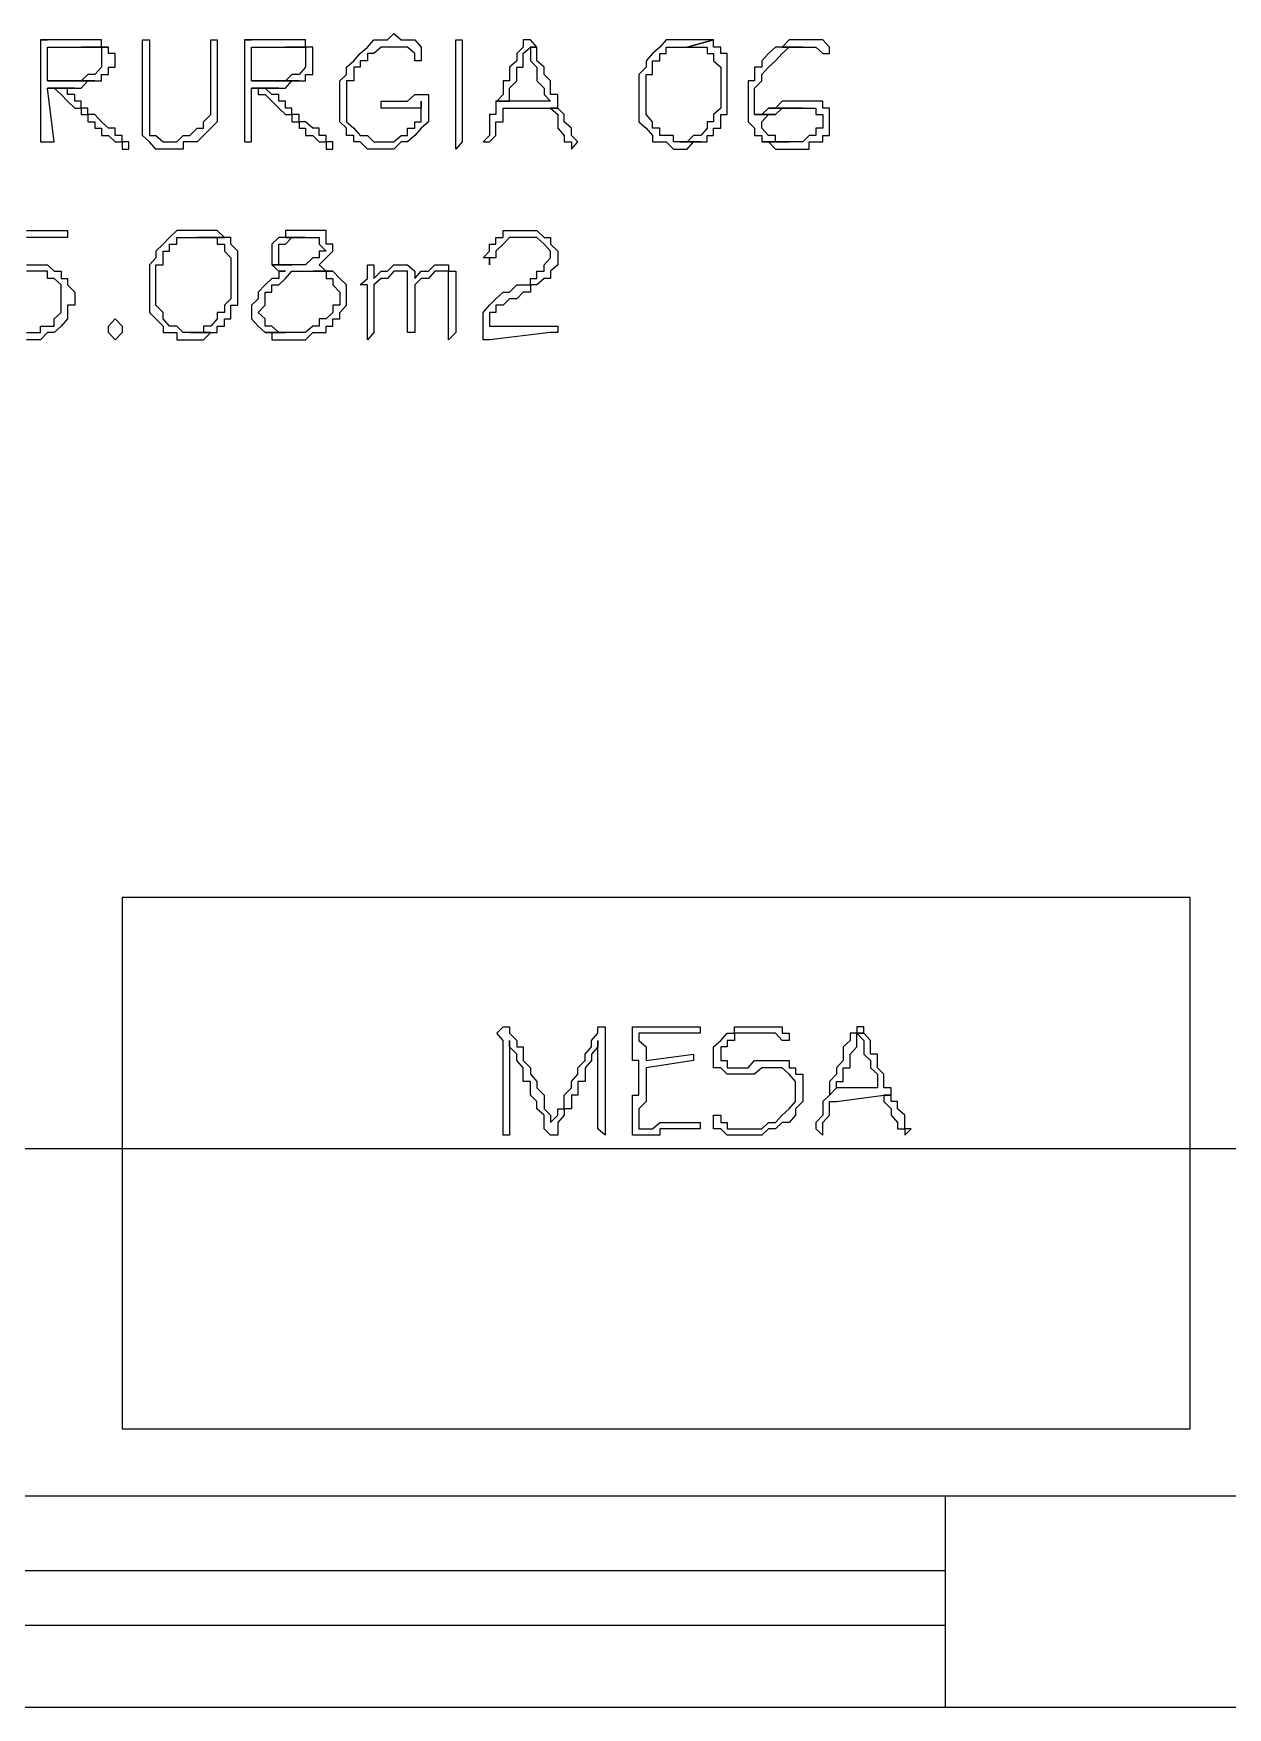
# Model space of a CAD drawing. Header units: millimetres. Extents: x -518.8 to -461.2, y 3.5 to 44.2.
# Drawn here: x -488.73 to -487.612, y 4.755 to 6.321 of the extents above; entities that cross this region are included whole.
import ezdxf

# ---------------------------------------------------------------- set-up
doc = ezdxf.new("R2010")
doc.units = ezdxf.units.MM
doc.header["$MEASUREMENT"] = 0
for name, color, linetype in [('10', 10, 'Continuous'), ('151', 151, 'Continuous'), ('16', 16, 'Continuous'), ('8', 8, 'Continuous'), ('MYSOLIDS', 7, 'Continuous')]:
    doc.layers.add(name, color=color, linetype=linetype)

msp = doc.modelspace()

# ---------------------------------------------------------------- linework, layer by layer
at = {"layer": '10'}
for points in [[(-486.3489, 4.9526), (-487.8767, 4.9526)], [(-487.8767, 4.9526), (-487.8767, 4.7548)], [(-485.9474, 4.7548), (-487.8767, 4.7548)]]:
    msp.add_lwpolyline(points, dxfattribs=at)
at = {"layer": '151'}
msp.add_lwpolyline([(-487.6474, 5.0157), (-487.6474, 5.5127), (-488.6466, 5.5127), (-488.6466, 5.0157), (-487.6474, 5.0157)], dxfattribs=at)
at = {"layer": '16'}
msp.add_lwpolyline([(-486.2978, 5.2774), (-491.4609, 5.2774)], dxfattribs=at)
at = {"layer": '8'}
for points in [[(-487.8767, 4.9526), (-489.882, 4.9526)], [(-487.8767, 4.8827), (-489.882, 4.8827)], [(-487.8767, 4.8315), (-489.882, 4.8315)], [(-487.8767, 4.7548), (-489.882, 4.7548)]]:
    msp.add_lwpolyline(points, dxfattribs=at)
at = {"layer": 'MYSOLIDS'}
for points in [[(-488.679, 6.315), (-488.679, 6.315), (-488.685, 6.315), (-488.691, 6.315), (-488.6978, 6.315), (-488.6978, 6.315), (-488.6978, 6.315), (-488.7038, 6.315), (-488.7105, 6.315), (-488.7166, 6.315), (-488.7233, 6.315), (-488.7233, 6.2195), (-488.7166, 6.2195), (-488.7166, 6.2195), (-488.7166, 6.2195), (-488.7105, 6.2195), (-488.7105, 6.2195), (-488.7166, 6.2699), (-488.691, 6.2699), (-488.685, 6.2699), (-488.685, 6.2699), (-488.679, 6.2766), (-488.6722, 6.2766), (-488.6722, 6.2766), (-488.7166, 6.2766), (-488.7166, 6.3082), (-488.7166, 6.3082), (-488.7105, 6.3082), (-488.7038, 6.3082), (-488.6978, 6.3082), (-488.6978, 6.3082), (-488.691, 6.3082), (-488.685, 6.3082), (-488.685, 6.3082), (-488.6594, 6.3082), (-488.6662, 6.3082), (-488.6662, 6.315), (-488.6722, 6.315), (-488.679, 6.315), (-488.679, 6.315), (-488.679, 6.315)], [(-488.7166, 6.315), (-488.7233, 6.315), (-488.7233, 6.315), (-488.7166, 6.315), (-488.7166, 6.315), (-488.7166, 6.315), (-488.7166, 6.315)], [(-488.6278, 6.315), (-488.6278, 6.315), (-488.6278, 6.315), (-488.6278, 6.315), (-488.6278, 6.315), (-488.6211, 6.315), (-488.6211, 6.315), (-488.6211, 6.315), (-488.6211, 6.315), (-488.6211, 6.2451), (-488.6211, 6.2383), (-488.6211, 6.2323), (-488.6211, 6.2255), (-488.6211, 6.2255), (-488.6151, 6.2255), (-488.6083, 6.2195), (-488.6083, 6.2195), (-488.6083, 6.2195), (-488.6023, 6.2195), (-488.5955, 6.2195), (-488.5895, 6.2255), (-488.5895, 6.2255), (-488.5835, 6.2255), (-488.5835, 6.2255), (-488.5767, 6.2323), (-488.5707, 6.2323), (-488.5707, 6.2383), (-488.5707, 6.2383), (-488.5707, 6.2383), (-488.5639, 6.2451), (-488.5639, 6.2451), (-488.5639, 6.2511), (-488.5639, 6.2511), (-488.5639, 6.2578), (-488.5639, 6.2639), (-488.5639, 6.2699), (-488.5639, 6.2766), (-488.5639, 6.2827), (-488.5639, 6.2827), (-488.5639, 6.2894), (-488.5639, 6.2954), (-488.5639, 6.3022), (-488.5639, 6.3022), (-488.5639, 6.3082), (-488.5639, 6.3082), (-488.5639, 6.315), (-488.5639, 6.315), (-488.5639, 6.315), (-488.5639, 6.315), (-488.5639, 6.315), (-488.5579, 6.315), (-488.5579, 6.315), (-488.5579, 6.3082), (-488.5579, 6.3082), (-488.5579, 6.3022), (-488.5579, 6.2954), (-488.5579, 6.2894), (-488.5579, 6.2827), (-488.5579, 6.2766), (-488.5579, 6.2699), (-488.5579, 6.2639), (-488.5579, 6.2578), (-488.5579, 6.2578), (-488.5579, 6.2511), (-488.5579, 6.2511), (-488.5579, 6.2451), (-488.5579, 6.2383), (-488.5579, 6.2383), (-488.5579, 6.2383), (-488.5639, 6.2323), (-488.5639, 6.2323), (-488.5707, 6.2255), (-488.5707, 6.2255), (-488.5767, 6.2195), (-488.5767, 6.2195), (-488.5835, 6.2195), (-488.5895, 6.2195), (-488.5895, 6.2127), (-488.5955, 6.2127), (-488.6023, 6.2127), (-488.6023, 6.2127), (-488.6083, 6.2127), (-488.6083, 6.2127), (-488.6151, 6.2127), (-488.6211, 6.2195), (-488.6211, 6.2195), (-488.6211, 6.2195), (-488.6278, 6.2255), (-488.6278, 6.2255), (-488.6278, 6.2323), (-488.6278, 6.2383), (-488.6278, 6.2451), (-488.6278, 6.2451), (-488.6278, 6.315), (-488.6278, 6.315), (-488.6278, 6.315)], [(-488.494, 6.315), (-488.494, 6.315), (-488.494, 6.315), (-488.5, 6.315), (-488.5068, 6.315), (-488.5068, 6.315), (-488.5128, 6.315), (-488.5128, 6.315), (-488.5196, 6.315), (-488.5256, 6.315), (-488.5324, 6.315), (-488.5324, 6.2195), (-488.5324, 6.2195), (-488.5256, 6.2195), (-488.5256, 6.2195), (-488.5256, 6.2195), (-488.5256, 6.2195), (-488.5256, 6.2699), (-488.5, 6.2699), (-488.494, 6.2699), (-488.494, 6.2699), (-488.488, 6.2766), (-488.4812, 6.2766), (-488.4812, 6.2766), (-488.5256, 6.2766), (-488.5256, 6.3082), (-488.5256, 6.3082), (-488.5196, 6.3082), (-488.5128, 6.3082), (-488.5068, 6.3082), (-488.5068, 6.3082), (-488.5, 6.3082), (-488.494, 6.3082), (-488.494, 6.3082), (-488.4752, 6.3082), (-488.4752, 6.3082), (-488.4752, 6.315), (-488.4812, 6.315), (-488.488, 6.315), (-488.494, 6.315), (-488.494, 6.315)], [(-488.5256, 6.315), (-488.5324, 6.315), (-488.5324, 6.315), (-488.5256, 6.315), (-488.5256, 6.315), (-488.5256, 6.315), (-488.5256, 6.315)], [(-488.3669, 6.2578), (-488.3669, 6.2511), (-488.373, 6.2511), (-488.3797, 6.2511), (-488.3857, 6.2511), (-488.3857, 6.2511), (-488.3925, 6.2511), (-488.3985, 6.2511), (-488.3985, 6.2511), (-488.4045, 6.2511), (-488.4045, 6.2511), (-488.4045, 6.2578), (-488.4045, 6.2578), (-488.3985, 6.2578), (-488.3985, 6.2578), (-488.3985, 6.2578), (-488.3985, 6.2578), (-488.3925, 6.2578), (-488.3925, 6.2578), (-488.3857, 6.2578), (-488.3797, 6.2578), (-488.3797, 6.2578), (-488.373, 6.2639), (-488.3669, 6.2639), (-488.3602, 6.2639), (-488.3602, 6.2578), (-488.3602, 6.2578), (-488.3602, 6.2578), (-488.3602, 6.2578), (-488.3602, 6.2511), (-488.3602, 6.2451), (-488.3602, 6.2451), (-488.3602, 6.2383), (-488.3669, 6.2323), (-488.3669, 6.2323), (-488.3669, 6.2323), (-488.373, 6.2255), (-488.373, 6.2255), (-488.3797, 6.2195), (-488.3797, 6.2195), (-488.3857, 6.2195), (-488.3857, 6.2195), (-488.3925, 6.2127), (-488.3985, 6.2127), (-488.3985, 6.2127), (-488.4045, 6.2127), (-488.4113, 6.2127), (-488.4113, 6.2127), (-488.4173, 6.2127), (-488.4241, 6.2195), (-488.4241, 6.2195), (-488.4301, 6.2195), (-488.4301, 6.2255), (-488.4369, 6.2255), (-488.4369, 6.2255), (-488.4369, 6.2323), (-488.4429, 6.2383), (-488.4429, 6.2383), (-488.4429, 6.2451), (-488.4429, 6.2511), (-488.4429, 6.2578), (-488.4429, 6.2578), (-488.4429, 6.2578), (-488.4429, 6.2639), (-488.4429, 6.2699), (-488.4429, 6.2766), (-488.4429, 6.2766), (-488.4369, 6.2827), (-488.4369, 6.2894), (-488.4369, 6.2894), (-488.4301, 6.2954), (-488.4301, 6.2954), (-488.4241, 6.3022), (-488.4241, 6.3022), (-488.4173, 6.3082), (-488.4173, 6.3082), (-488.4173, 6.3082), (-488.4113, 6.315), (-488.4045, 6.315), (-488.4045, 6.315), (-488.3985, 6.315), (-488.3925, 6.321), (-488.3925, 6.321), (-488.3857, 6.315), (-488.3797, 6.315), (-488.3797, 6.315), (-488.373, 6.315), (-488.373, 6.315), (-488.3669, 6.3082), (-488.3669, 6.3022), (-488.3669, 6.3022), (-488.3669, 6.3022), (-488.3669, 6.2954), (-488.3669, 6.2954), (-488.3669, 6.2954), (-488.3669, 6.2954), (-488.373, 6.2954), (-488.373, 6.3022), (-488.373, 6.3022), (-488.373, 6.3022), (-488.3797, 6.3082), (-488.3857, 6.3082), (-488.3857, 6.3082), (-488.3925, 6.3082), (-488.3985, 6.3082), (-488.3985, 6.3082), (-488.4045, 6.3082), (-488.4045, 6.3082), (-488.4113, 6.3022), (-488.4173, 6.3022), (-488.4173, 6.2954), (-488.4241, 6.2954), (-488.4241, 6.2954), (-488.4241, 6.2894), (-488.4301, 6.2894), (-488.4301, 6.2827), (-488.4301, 6.2766), (-488.4369, 6.2766), (-488.4369, 6.2699), (-488.4369, 6.2699), (-488.4369, 6.2639), (-488.4369, 6.2578), (-488.4369, 6.2578), (-488.4369, 6.2511), (-488.4369, 6.2451), (-488.4369, 6.2451), (-488.4369, 6.2383), (-488.4301, 6.2323), (-488.4301, 6.2323), (-488.4301, 6.2323), (-488.4241, 6.2255), (-488.4241, 6.2255), (-488.4173, 6.2255), (-488.4113, 6.2195), (-488.4113, 6.2195), (-488.4045, 6.2195), (-488.4045, 6.2195), (-488.3985, 6.2195), (-488.3925, 6.2195), (-488.3857, 6.2255), (-488.3857, 6.2255), (-488.3797, 6.2255), (-488.3797, 6.2323), (-488.3797, 6.2323), (-488.373, 6.2323), (-488.373, 6.2383), (-488.3669, 6.2383), (-488.3669, 6.2451), (-488.3669, 6.2511), (-488.3669, 6.2511), (-488.3669, 6.2578), (-488.3669, 6.2578), (-488.3669, 6.2578), (-488.3669, 6.2578)], [(-488.3286, 6.2578), (-488.3286, 6.2511), (-488.3286, 6.2511), (-488.3286, 6.2451), (-488.3286, 6.2383), (-488.3286, 6.2383), (-488.3286, 6.2255), (-488.3286, 6.2255), (-488.3286, 6.2195), (-488.3286, 6.2195), (-488.3286, 6.2195), (-488.3286, 6.2195), (-488.3346, 6.2127), (-488.3346, 6.2127), (-488.3346, 6.2195), (-488.3346, 6.2195), (-488.3346, 6.2195), (-488.3346, 6.2195), (-488.3346, 6.2195), (-488.3346, 6.2195), (-488.3346, 6.2255), (-488.3346, 6.2255), (-488.3346, 6.2323), (-488.3346, 6.2383), (-488.3346, 6.2451), (-488.3346, 6.2451), (-488.3346, 6.2511), (-488.3346, 6.2578), (-488.3346, 6.2578), (-488.3346, 6.2639), (-488.3346, 6.2699), (-488.3346, 6.2766), (-488.3346, 6.2827), (-488.3346, 6.2827), (-488.3346, 6.2894), (-488.3346, 6.2954), (-488.3346, 6.2954), (-488.3346, 6.3022), (-488.3346, 6.3082), (-488.3346, 6.3082), (-488.3346, 6.3082), (-488.3346, 6.3082), (-488.3346, 6.315), (-488.3346, 6.315), (-488.3346, 6.315), (-488.3346, 6.315), (-488.3286, 6.315), (-488.3286, 6.315), (-488.3286, 6.3082), (-488.3286, 6.3082), (-488.3286, 6.3082), (-488.3286, 6.3082), (-488.3286, 6.3022), (-488.3286, 6.2954), (-488.3286, 6.2954), (-488.3286, 6.2894), (-488.3286, 6.2827), (-488.3286, 6.2766), (-488.3286, 6.2766), (-488.3286, 6.2699), (-488.3286, 6.2639), (-488.3286, 6.2578), (-488.3286, 6.2578), (-488.3286, 6.2578), (-488.3286, 6.2578), (-488.3286, 6.2578)], [(-488.2647, 6.315), (-488.2647, 6.315), (-488.2714, 6.315), (-488.2714, 6.315), (-488.2714, 6.3082), (-488.2714, 6.3082), (-488.2775, 6.3022), (-488.2775, 6.2954), (-488.2842, 6.2894), (-488.2842, 6.2827), (-488.2842, 6.2766), (-488.2902, 6.2766), (-488.2902, 6.2699), (-488.2902, 6.2699), (-488.2902, 6.2639), (-488.2963, 6.2578), (-488.2963, 6.2578), (-488.2902, 6.2578), (-488.2842, 6.2578), (-488.2842, 6.2639), (-488.2842, 6.2639), (-488.2842, 6.2699), (-488.2775, 6.2766), (-488.2775, 6.2766), (-488.2775, 6.2827), (-488.2775, 6.2827), (-488.2775, 6.2894), (-488.2714, 6.2894), (-488.2714, 6.2954), (-488.2714, 6.3022), (-488.2647, 6.3082), (-488.2587, 6.3082), (-488.2647, 6.315), (-488.2647, 6.315), (-488.2647, 6.315), (-488.2647, 6.315)], [(-488.1181, 6.315), (-488.1181, 6.315), (-488.1248, 6.315), (-488.1308, 6.315), (-488.1308, 6.315), (-488.1376, 6.315), (-488.1436, 6.3082), (-488.1436, 6.3082), (-488.1504, 6.3022), (-488.1504, 6.3022), (-488.1564, 6.2954), (-488.1564, 6.2954), (-488.1564, 6.2894), (-488.1632, 6.2827), (-488.1632, 6.2827), (-488.1632, 6.2827), (-488.1632, 6.2766), (-488.1632, 6.2699), (-488.1632, 6.2639), (-488.1632, 6.2639), (-488.1632, 6.2578), (-488.1632, 6.2578), (-488.1632, 6.2511), (-488.1632, 6.2451), (-488.1632, 6.2451), (-488.1632, 6.2383), (-488.1564, 6.2323), (-488.1564, 6.2323), (-488.1504, 6.2255), (-488.1504, 6.2255), (-488.1504, 6.2195), (-488.1436, 6.2195), (-488.1376, 6.2195), (-488.1376, 6.2195), (-488.1308, 6.2127), (-488.1308, 6.2127), (-488.1248, 6.2127), (-488.1181, 6.2127), (-488.1181, 6.2127), (-488.1121, 6.2195), (-488.1053, 6.2195), (-488.1053, 6.2195), (-488.1248, 6.2195), (-488.1248, 6.2195), (-488.1308, 6.2195), (-488.1308, 6.2255), (-488.1376, 6.2255), (-488.1436, 6.2255), (-488.1436, 6.2323), (-488.1504, 6.2323), (-488.1504, 6.2383), (-488.1504, 6.2383), (-488.1564, 6.2451), (-488.1564, 6.2451), (-488.1564, 6.2511), (-488.1564, 6.2578), (-488.1564, 6.2639), (-488.1564, 6.2639), (-488.1564, 6.2699), (-488.1564, 6.2699), (-488.1564, 6.2766), (-488.1564, 6.2827), (-488.1504, 6.2827), (-488.1504, 6.2894), (-488.1504, 6.2954), (-488.1436, 6.2954), (-488.1436, 6.2954), (-488.1436, 6.3022), (-488.1376, 6.3022), (-488.1376, 6.3082), (-488.1308, 6.3082), (-488.1248, 6.3082), (-488.1248, 6.3082), (-488.1181, 6.3082), (-488.0933, 6.315), (-488.0993, 6.315), (-488.0993, 6.315), (-488.1053, 6.315), (-488.1121, 6.315), (-488.1181, 6.315), (-488.1181, 6.315)], [(-488.0933, 6.315), (-488.1181, 6.3082), (-488.1121, 6.3082), (-488.1053, 6.3082), (-488.1053, 6.3082), (-488.0993, 6.3082), (-488.0993, 6.3022), (-488.0933, 6.3022), (-488.0933, 6.2954), (-488.0933, 6.2954), (-488.0865, 6.2894), (-488.0865, 6.2894), (-488.0865, 6.2827), (-488.0865, 6.2766), (-488.0865, 6.2699), (-488.0865, 6.2699), (-488.0865, 6.2699), (-488.0865, 6.2639), (-488.0865, 6.2578), (-488.0865, 6.2511), (-488.0865, 6.2511), (-488.0865, 6.2511), (-488.0933, 6.2451), (-488.0933, 6.2383), (-488.0993, 6.2383), (-488.0993, 6.2323), (-488.0993, 6.2323), (-488.1053, 6.2255), (-488.1121, 6.2255), (-488.1121, 6.2255), (-488.1121, 6.2255), (-488.1181, 6.2195), (-488.1248, 6.2195), (-488.1053, 6.2195), (-488.0993, 6.2195), (-488.0993, 6.2255), (-488.0933, 6.2255), (-488.0933, 6.2323), (-488.0865, 6.2323), (-488.0865, 6.2383), (-488.0865, 6.2451), (-488.0805, 6.2451), (-488.0805, 6.2511), (-488.0805, 6.2578), (-488.0805, 6.2578), (-488.0805, 6.2639), (-488.0805, 6.2699), (-488.0805, 6.2766), (-488.0805, 6.2766), (-488.0805, 6.2827), (-488.0805, 6.2894), (-488.0805, 6.2894), (-488.0805, 6.2954), (-488.0805, 6.3022), (-488.0865, 6.3022), (-488.0865, 6.3082), (-488.0865, 6.3082), (-488.0933, 6.3082), (-488.0933, 6.315), (-488.0933, 6.315)], [(-488.0098, 6.315), (-488.0098, 6.315), (-488.0098, 6.315), (-488.0166, 6.315), (-488.0226, 6.315), (-488.0226, 6.315), (-488.0293, 6.3082), (-488.0098, 6.3082), (-488.0038, 6.3082), (-487.9978, 6.3082), (-487.9978, 6.3082), (-487.991, 6.3022), (-487.991, 6.3022), (-487.991, 6.3022), (-487.991, 6.3022), (-487.985, 6.3022), (-487.985, 6.3022), (-487.985, 6.3082), (-487.985, 6.3082), (-487.991, 6.315), (-487.9978, 6.315), (-487.9978, 6.315), (-488.0038, 6.315), (-488.0098, 6.315), (-488.0098, 6.315)], [(-488.6594, 6.3082), (-488.685, 6.3082), (-488.679, 6.3082), (-488.679, 6.3082), (-488.6722, 6.3082), (-488.6662, 6.3082), (-488.6662, 6.3022), (-488.6662, 6.3022), (-488.6662, 6.2954), (-488.6662, 6.2954), (-488.6662, 6.2894), (-488.6662, 6.2894), (-488.6722, 6.2827), (-488.6722, 6.2827), (-488.679, 6.2827), (-488.679, 6.2827), (-488.685, 6.2766), (-488.685, 6.2766), (-488.691, 6.2766), (-488.6978, 6.2766), (-488.7038, 6.2766), (-488.7105, 6.2766), (-488.7166, 6.2766), (-488.6722, 6.2766), (-488.6662, 6.2766), (-488.6662, 6.2766), (-488.6662, 6.2827), (-488.6594, 6.2827), (-488.6594, 6.2894), (-488.6534, 6.2894), (-488.6534, 6.2954), (-488.6534, 6.3022), (-488.6594, 6.3022), (-488.6594, 6.3082), (-488.6594, 6.3082), (-488.6594, 6.3082)], [(-488.4752, 6.3082), (-488.494, 6.3082), (-488.488, 6.3082), (-488.488, 6.3082), (-488.4812, 6.3082), (-488.4752, 6.3082), (-488.4752, 6.3022), (-488.4752, 6.3022), (-488.4752, 6.2954), (-488.4752, 6.2954), (-488.4752, 6.2894), (-488.4752, 6.2894), (-488.4812, 6.2827), (-488.488, 6.2827), (-488.488, 6.2827), (-488.488, 6.2827), (-488.494, 6.2766), (-488.494, 6.2766), (-488.5, 6.2766), (-488.5068, 6.2766), (-488.5128, 6.2766), (-488.5196, 6.2766), (-488.5256, 6.2766), (-488.4812, 6.2766), (-488.4752, 6.2766), (-488.4752, 6.2766), (-488.4752, 6.2827), (-488.4684, 6.2827), (-488.4684, 6.2894), (-488.4684, 6.2894), (-488.4684, 6.2954), (-488.4684, 6.3022), (-488.4684, 6.3022), (-488.4684, 6.3082), (-488.4752, 6.3082), (-488.4752, 6.3082)], [(-488.2587, 6.3082), (-488.2647, 6.3082), (-488.2647, 6.3022), (-488.2647, 6.3022), (-488.2647, 6.2954), (-488.2587, 6.2894), (-488.2587, 6.2894), (-488.2587, 6.2827), (-488.2587, 6.2827), (-488.2587, 6.2766), (-488.2519, 6.2699), (-488.2519, 6.2639), (-488.2519, 6.2639), (-488.2459, 6.2578), (-488.2902, 6.2578), (-488.297, 6.2578), (-488.297, 6.2511), (-488.297, 6.2451), (-488.303, 6.2451), (-488.303, 6.2383), (-488.303, 6.2383), (-488.303, 6.2323), (-488.303, 6.2255), (-488.309, 6.2195), (-488.309, 6.2195), (-488.303, 6.2195), (-488.303, 6.2195), (-488.303, 6.2195), (-488.303, 6.2195), (-488.297, 6.2255), (-488.297, 6.2323), (-488.297, 6.2323), (-488.297, 6.2383), (-488.2902, 6.2383), (-488.2902, 6.2451), (-488.2902, 6.2511), (-488.2459, 6.2511), (-488.2391, 6.2511), (-488.2391, 6.2578), (-488.2391, 6.2639), (-488.2459, 6.2639), (-488.2459, 6.2699), (-488.2459, 6.2699), (-488.2459, 6.2766), (-488.2519, 6.2827), (-488.2519, 6.2827), (-488.2519, 6.2894), (-488.2519, 6.2894), (-488.2587, 6.2954), (-488.2587, 6.2954), (-488.2587, 6.3022), (-488.2587, 6.3022), (-488.2587, 6.3082), (-488.2587, 6.3082)], [(-488.0293, 6.3082), (-488.0354, 6.3082), (-488.0354, 6.3082), (-488.0421, 6.3022), (-488.0421, 6.3022), (-488.0481, 6.2954), (-488.0481, 6.2954), (-488.0481, 6.2894), (-488.0549, 6.2894), (-488.0549, 6.2827), (-488.0549, 6.2766), (-488.0549, 6.2766), (-488.0609, 6.2766), (-488.0609, 6.2699), (-488.0609, 6.2639), (-488.0609, 6.2578), (-488.0609, 6.2578), (-488.0609, 6.2511), (-488.0609, 6.2511), (-488.0609, 6.2451), (-488.0609, 6.2383), (-488.0549, 6.2323), (-488.0549, 6.2323), (-488.0549, 6.2255), (-488.0481, 6.2255), (-488.0481, 6.2195), (-488.0481, 6.2195), (-488.0226, 6.2195), (-488.0293, 6.2195), (-488.0354, 6.2195), (-488.0354, 6.2255), (-488.0421, 6.2255), (-488.0421, 6.2255), (-488.0481, 6.2323), (-488.0481, 6.2323), (-488.0481, 6.2383), (-488.0481, 6.2383), (-488.0421, 6.2451), (-488.0354, 6.2451), (-488.0549, 6.2451), (-488.0549, 6.2451), (-488.0549, 6.2511), (-488.0549, 6.2511), (-488.0549, 6.2578), (-488.0549, 6.2578), (-488.0549, 6.2639), (-488.0549, 6.2699), (-488.0481, 6.2766), (-488.0481, 6.2766), (-488.0481, 6.2827), (-488.0481, 6.2827), (-488.0421, 6.2894), (-488.0421, 6.2894), (-488.0354, 6.2954), (-488.0354, 6.2954), (-488.0293, 6.3022), (-488.0293, 6.3022), (-488.0226, 6.3082), (-488.0226, 6.3082), (-488.0166, 6.3082), (-488.0098, 6.3082), (-488.0098, 6.3082), (-488.0293, 6.3082), (-488.0293, 6.3082)], [(-488.691, 6.2699), (-488.7166, 6.2699), (-488.7105, 6.2699), (-488.7038, 6.2639), (-488.7038, 6.2639), (-488.6978, 6.2578), (-488.6978, 6.2578), (-488.691, 6.2511), (-488.685, 6.2511), (-488.685, 6.2451), (-488.679, 6.2451), (-488.679, 6.2383), (-488.6722, 6.2383), (-488.6722, 6.2323), (-488.6662, 6.2323), (-488.6662, 6.2323), (-488.6662, 6.2255), (-488.6594, 6.2255), (-488.6534, 6.2195), (-488.6466, 6.2195), (-488.6466, 6.2127), (-488.6406, 6.2127), (-488.6406, 6.2127), (-488.6406, 6.2127), (-488.6406, 6.2127), (-488.6406, 6.2127), (-488.6406, 6.2195), (-488.6466, 6.2195), (-488.6466, 6.2255), (-488.6466, 6.2255), (-488.6534, 6.2255), (-488.6534, 6.2323), (-488.6594, 6.2323), (-488.6594, 6.2323), (-488.6662, 6.2383), (-488.6662, 6.2383), (-488.6722, 6.2451), (-488.679, 6.2451), (-488.679, 6.2511), (-488.685, 6.2511), (-488.685, 6.2578), (-488.691, 6.2578), (-488.691, 6.2639), (-488.6978, 6.2639), (-488.6978, 6.2699), (-488.7038, 6.2699), (-488.7038, 6.2699), (-488.6978, 6.2699), (-488.691, 6.2699), (-488.691, 6.2699)], [(-488.5, 6.2699), (-488.5256, 6.2699), (-488.5196, 6.2699), (-488.5196, 6.2639), (-488.5128, 6.2639), (-488.5068, 6.2578), (-488.5068, 6.2578), (-488.5, 6.2511), (-488.5, 6.2511), (-488.494, 6.2451), (-488.488, 6.2451), (-488.488, 6.2383), (-488.4812, 6.2383), (-488.4812, 6.2323), (-488.4752, 6.2323), (-488.4752, 6.2323), (-488.4752, 6.2255), (-488.4684, 6.2255), (-488.4624, 6.2195), (-488.4557, 6.2195), (-488.4557, 6.2127), (-488.4496, 6.2127), (-488.4496, 6.2127), (-488.4496, 6.2127), (-488.4496, 6.2127), (-488.4496, 6.2127), (-488.4496, 6.2195), (-488.4557, 6.2195), (-488.4557, 6.2255), (-488.4557, 6.2255), (-488.4624, 6.2255), (-488.4624, 6.2323), (-488.4684, 6.2323), (-488.4684, 6.2323), (-488.4752, 6.2383), (-488.4812, 6.2383), (-488.4812, 6.2451), (-488.488, 6.2451), (-488.488, 6.2511), (-488.494, 6.2511), (-488.494, 6.2578), (-488.5, 6.2578), (-488.5, 6.2639), (-488.5068, 6.2639), (-488.5128, 6.2699), (-488.5128, 6.2699), (-488.5128, 6.2699), (-488.5068, 6.2699), (-488.5, 6.2699), (-488.5, 6.2699)], [(-488.2391, 6.2511), (-488.2459, 6.2511), (-488.2459, 6.2511), (-488.2391, 6.2451), (-488.2391, 6.2383), (-488.2391, 6.2383), (-488.2391, 6.2323), (-488.2331, 6.2255), (-488.2331, 6.2195), (-488.2263, 6.2195), (-488.2263, 6.2195), (-488.2263, 6.2127), (-488.2203, 6.2195), (-488.2203, 6.2195), (-488.2203, 6.2195), (-488.2263, 6.2255), (-488.2263, 6.2323), (-488.2331, 6.2383), (-488.2331, 6.2451), (-488.2331, 6.2451), (-488.2391, 6.2511), (-488.2391, 6.2511)], [(-488.0421, 6.2511), (-488.0421, 6.2511), (-488.0481, 6.2451), (-488.0549, 6.2451), (-488.0354, 6.2451), (-488.0354, 6.2451), (-488.0293, 6.2511), (-488.0293, 6.2511), (-488.0226, 6.2511), (-488.0166, 6.2511), (-488.0098, 6.2511), (-488.0098, 6.2511), (-488.0421, 6.2511), (-488.0421, 6.2511)], [(-488.0098, 6.2578), (-488.0098, 6.2578), (-488.0166, 6.2578), (-488.0226, 6.2578), (-488.0226, 6.2578), (-488.0293, 6.2578), (-488.0293, 6.2578), (-488.0354, 6.2511), (-488.0421, 6.2511), (-488.0098, 6.2511), (-488.0098, 6.2511), (-488.0038, 6.2511), (-487.9978, 6.2511), (-487.9978, 6.2451), (-487.991, 6.2451), (-487.991, 6.2451), (-487.991, 6.2383), (-487.991, 6.2383), (-487.991, 6.2323), (-487.9978, 6.2323), (-487.9978, 6.2255), (-488.0038, 6.2255), (-488.0038, 6.2255), (-488.0098, 6.2195), (-488.0166, 6.2195), (-488.0166, 6.2195), (-488.0226, 6.2195), (-488.0481, 6.2195), (-488.0421, 6.2195), (-488.0354, 6.2127), (-488.0354, 6.2127), (-488.0293, 6.2127), (-488.0226, 6.2127), (-488.0166, 6.2127), (-488.0166, 6.2127), (-488.0098, 6.2127), (-488.0038, 6.2127), (-488.0038, 6.2195), (-487.9978, 6.2195), (-487.991, 6.2195), (-487.991, 6.2195), (-487.991, 6.2255), (-487.985, 6.2255), (-487.985, 6.2323), (-487.985, 6.2323), (-487.985, 6.2383), (-487.985, 6.2451), (-487.985, 6.2451), (-487.985, 6.2511), (-487.991, 6.2511), (-487.991, 6.2578), (-487.9978, 6.2578), (-487.9978, 6.2578), (-488.0038, 6.2578), (-488.0098, 6.2578), (-488.0098, 6.2578)], [(-488.7361, 6.1368), (-488.7293, 6.1368), (-488.7293, 6.1368), (-488.7233, 6.1368), (-488.7166, 6.1368), (-488.7166, 6.1368), (-488.7105, 6.1368), (-488.7038, 6.1368), (-488.7038, 6.1368), (-488.7038, 6.1368), (-488.7038, 6.1368), (-488.7038, 6.1368), (-488.6978, 6.1368), (-488.6978, 6.1368), (-488.6978, 6.13), (-488.7038, 6.13), (-488.7038, 6.13), (-488.7105, 6.13), (-488.7105, 6.13), (-488.7166, 6.13), (-488.7233, 6.13), (-488.7293, 6.13), (-488.7361, 6.13)], [(-488.5767, 6.1368), (-488.5767, 6.1368), (-488.5835, 6.1368), (-488.5895, 6.1368), (-488.5895, 6.1368), (-488.5955, 6.1368), (-488.6023, 6.13), (-488.6023, 6.13), (-488.6083, 6.124), (-488.6083, 6.124), (-488.6151, 6.1172), (-488.6151, 6.1172), (-488.6151, 6.1112), (-488.6211, 6.1045), (-488.6211, 6.1045), (-488.6211, 6.0985), (-488.6211, 6.0985), (-488.6211, 6.0917), (-488.6211, 6.0857), (-488.6211, 6.0857), (-488.6211, 6.0789), (-488.6211, 6.0729), (-488.6211, 6.0729), (-488.6211, 6.0669), (-488.6211, 6.0601), (-488.6211, 6.0601), (-488.6151, 6.0541), (-488.6151, 6.0541), (-488.6083, 6.0473), (-488.6083, 6.0473), (-488.6083, 6.0413), (-488.6023, 6.0413), (-488.5955, 6.0413), (-488.5955, 6.0345), (-488.5895, 6.0345), (-488.5895, 6.0345), (-488.5835, 6.0345), (-488.5767, 6.0345), (-488.5767, 6.0345), (-488.5707, 6.0345), (-488.5639, 6.0413), (-488.5639, 6.0413), (-488.5835, 6.0413), (-488.5835, 6.0413), (-488.5895, 6.0413), (-488.5895, 6.0413), (-488.5955, 6.0473), (-488.6023, 6.0473), (-488.6023, 6.0473), (-488.6083, 6.0541), (-488.6083, 6.0541), (-488.6083, 6.0601), (-488.6151, 6.0669), (-488.6151, 6.0669), (-488.6151, 6.0729), (-488.6151, 6.0789), (-488.6151, 6.0857), (-488.6151, 6.0857), (-488.6151, 6.0917), (-488.6151, 6.0917), (-488.6151, 6.0985), (-488.6151, 6.1045), (-488.6083, 6.1045), (-488.6083, 6.1112), (-488.6083, 6.1172), (-488.6023, 6.1172), (-488.6023, 6.1172), (-488.6023, 6.124), (-488.5955, 6.124), (-488.5955, 6.13), (-488.5895, 6.13), (-488.5835, 6.13), (-488.5835, 6.13), (-488.5767, 6.13), (-488.5511, 6.13), (-488.5579, 6.1368), (-488.5579, 6.1368), (-488.5639, 6.1368), (-488.5707, 6.1368), (-488.5767, 6.1368), (-488.5767, 6.1368)], [(-488.5511, 6.13), (-488.5767, 6.13), (-488.5707, 6.13), (-488.5639, 6.13), (-488.5639, 6.13), (-488.5579, 6.13), (-488.5579, 6.124), (-488.5511, 6.124), (-488.5511, 6.1172), (-488.5511, 6.1172), (-488.5451, 6.1112), (-488.5451, 6.1112), (-488.5451, 6.1045), (-488.5451, 6.0985), (-488.5451, 6.0917), (-488.5451, 6.0917), (-488.5451, 6.0857), (-488.5451, 6.0857), (-488.5451, 6.0789), (-488.5451, 6.0729), (-488.5451, 6.0729), (-488.5451, 6.0729), (-488.5511, 6.0669), (-488.5511, 6.0601), (-488.5579, 6.0601), (-488.5579, 6.0541), (-488.5579, 6.0541), (-488.5639, 6.0473), (-488.5707, 6.0473), (-488.5707, 6.0473), (-488.5707, 6.0413), (-488.5767, 6.0413), (-488.5835, 6.0413), (-488.5639, 6.0413), (-488.5579, 6.0413), (-488.5579, 6.0473), (-488.5511, 6.0473), (-488.5511, 6.0541), (-488.5451, 6.0541), (-488.5451, 6.0601), (-488.5451, 6.0669), (-488.5384, 6.0669), (-488.5384, 6.0729), (-488.5384, 6.0789), (-488.5384, 6.0789), (-488.5384, 6.0857), (-488.5384, 6.0917), (-488.5384, 6.0917), (-488.5384, 6.0985), (-488.5384, 6.1045), (-488.5384, 6.1045), (-488.5384, 6.1112), (-488.5384, 6.1172), (-488.5384, 6.1172), (-488.5451, 6.124), (-488.5451, 6.124), (-488.5451, 6.13), (-488.5511, 6.13), (-488.5511, 6.13), (-488.5511, 6.13)], [(-488.4752, 6.1368), (-488.4752, 6.1368), (-488.4812, 6.1368), (-488.488, 6.1368), (-488.494, 6.1368), (-488.494, 6.13), (-488.4752, 6.13), (-488.4684, 6.13), (-488.4684, 6.13), (-488.4624, 6.13), (-488.4624, 6.13), (-488.4624, 6.124), (-488.4557, 6.1172), (-488.4624, 6.1172), (-488.4624, 6.1172), (-488.4624, 6.1112), (-488.4684, 6.1112), (-488.4684, 6.1112), (-488.4752, 6.1045), (-488.4752, 6.1045), (-488.4812, 6.1045), (-488.488, 6.1045), (-488.5068, 6.1045), (-488.5068, 6.1045), (-488.5, 6.0985), (-488.494, 6.0985), (-488.5, 6.0985), (-488.5, 6.0917), (-488.5068, 6.0917), (-488.5128, 6.0857), (-488.5128, 6.0857), (-488.5196, 6.0789), (-488.5196, 6.0789), (-488.5196, 6.0729), (-488.5256, 6.0669), (-488.5256, 6.0669), (-488.5256, 6.0601), (-488.5256, 6.0541), (-488.5256, 6.0541), (-488.5196, 6.0473), (-488.5196, 6.0473), (-488.5128, 6.0413), (-488.5128, 6.0413), (-488.494, 6.0413), (-488.494, 6.0413), (-488.5, 6.0413), (-488.5, 6.0413), (-488.5068, 6.0473), (-488.5068, 6.0473), (-488.5128, 6.0473), (-488.5128, 6.0541), (-488.5128, 6.0541), (-488.5196, 6.0601), (-488.5196, 6.0601), (-488.5128, 6.0669), (-488.5128, 6.0729), (-488.5128, 6.0729), (-488.5128, 6.0789), (-488.5068, 6.0789), (-488.5068, 6.0857), (-488.5, 6.0857), (-488.5, 6.0857), (-488.494, 6.0917), (-488.494, 6.0917), (-488.488, 6.0985), (-488.4812, 6.0985), (-488.4812, 6.0985), (-488.4752, 6.0985), (-488.4684, 6.0985), (-488.4496, 6.0985), (-488.4557, 6.0985), (-488.4624, 6.1045), (-488.4624, 6.1045), (-488.4624, 6.1045), (-488.4557, 6.1112), (-488.4557, 6.1112), (-488.4557, 6.1112), (-488.4496, 6.1172), (-488.4496, 6.124), (-488.4496, 6.124), (-488.4557, 6.124), (-488.4557, 6.13), (-488.4557, 6.1368), (-488.4624, 6.1368), (-488.4624, 6.1368), (-488.4684, 6.1368), (-488.4752, 6.1368), (-488.4752, 6.1368)], [(-488.494, 6.13), (-488.5, 6.13), (-488.5, 6.13), (-488.5068, 6.124), (-488.5068, 6.1172), (-488.5068, 6.1172), (-488.5068, 6.1112), (-488.5068, 6.1112), (-488.5068, 6.1045), (-488.5068, 6.1045), (-488.488, 6.1045), (-488.488, 6.1045), (-488.494, 6.1045), (-488.5, 6.1045), (-488.5, 6.1112), (-488.5, 6.1112), (-488.5, 6.1172), (-488.5, 6.1172), (-488.5, 6.124), (-488.494, 6.124), (-488.494, 6.124), (-488.488, 6.13), (-488.4812, 6.13), (-488.4812, 6.13), (-488.4752, 6.13), (-488.494, 6.13), (-488.494, 6.13)], [(-488.303, 6.0473), (-488.2391, 6.0473), (-488.2391, 6.0473), (-488.2391, 6.0473), (-488.2391, 6.0413), (-488.2391, 6.0413), (-488.2391, 6.0413), (-488.2391, 6.0413), (-488.2459, 6.0413), (-488.2459, 6.0413), (-488.303, 6.0345), (-488.303, 6.0345), (-488.303, 6.0345), (-488.309, 6.0345), (-488.309, 6.0345), (-488.309, 6.0345), (-488.309, 6.0345), (-488.309, 6.0413), (-488.309, 6.0413), (-488.309, 6.0473), (-488.309, 6.0541), (-488.309, 6.0541), (-488.309, 6.0601), (-488.309, 6.0601), (-488.303, 6.0669), (-488.303, 6.0669), (-488.297, 6.0729), (-488.297, 6.0729), (-488.297, 6.0729), (-488.2902, 6.0789), (-488.2902, 6.0789), (-488.2842, 6.0789), (-488.2775, 6.0857), (-488.2714, 6.0857), (-488.2647, 6.0857), (-488.2647, 6.0917), (-488.2587, 6.0917), (-488.2587, 6.0917), (-488.2587, 6.0985), (-488.2519, 6.0985), (-488.2519, 6.1045), (-488.2519, 6.1045), (-488.2459, 6.1112), (-488.2459, 6.1112), (-488.2459, 6.1172), (-488.2519, 6.124), (-488.2519, 6.124), (-488.2519, 6.124), (-488.2587, 6.13), (-488.2647, 6.13), (-488.2647, 6.13), (-488.2714, 6.13), (-488.2775, 6.13), (-488.2775, 6.13), (-488.2842, 6.13), (-488.2842, 6.13), (-488.2902, 6.124), (-488.2902, 6.124), (-488.297, 6.1172), (-488.297, 6.1172), (-488.297, 6.1112), (-488.303, 6.1112), (-488.303, 6.1112), (-488.303, 6.1045), (-488.303, 6.1112), (-488.303, 6.1112), (-488.309, 6.1112), (-488.309, 6.1112), (-488.303, 6.1172), (-488.303, 6.1172), (-488.303, 6.124), (-488.297, 6.124), (-488.297, 6.124), (-488.297, 6.13), (-488.2902, 6.13), (-488.2902, 6.1368), (-488.2842, 6.1368), (-488.2842, 6.1368), (-488.2775, 6.1368), (-488.2714, 6.1368), (-488.2714, 6.1368), (-488.2647, 6.1368), (-488.2587, 6.1368), (-488.2587, 6.1368), (-488.2519, 6.13), (-488.2519, 6.13), (-488.2459, 6.13), (-488.2459, 6.13), (-488.2459, 6.124), (-488.2391, 6.1172), (-488.2391, 6.1172), (-488.2391, 6.1112), (-488.2391, 6.1045), (-488.2391, 6.1045), (-488.2459, 6.0985), (-488.2459, 6.0985), (-488.2459, 6.0917), (-488.2519, 6.0917), (-488.2519, 6.0917), (-488.2587, 6.0857), (-488.2587, 6.0857), (-488.2647, 6.0857), (-488.2647, 6.0789), (-488.2714, 6.0789), (-488.2775, 6.0729), (-488.2842, 6.0729), (-488.2842, 6.0729), (-488.2902, 6.0669), (-488.2902, 6.0669), (-488.297, 6.0669), (-488.297, 6.0601), (-488.303, 6.0601), (-488.303, 6.0541), (-488.303, 6.0473), (-488.303, 6.0473), (-488.303, 6.0473), (-488.303, 6.0473), (-488.303, 6.0473)], [(-488.7361, 6.1045), (-488.7293, 6.1045), (-488.7293, 6.1045), (-488.7233, 6.1045), (-488.7233, 6.1045), (-488.7166, 6.1045), (-488.7105, 6.0985), (-488.7105, 6.0985), (-488.7038, 6.0985), (-488.7038, 6.0917), (-488.6978, 6.0917), (-488.6978, 6.0857), (-488.6978, 6.0857), (-488.691, 6.0789), (-488.691, 6.0729), (-488.691, 6.0729), (-488.691, 6.0669), (-488.6978, 6.0669), (-488.6978, 6.0601), (-488.6978, 6.0601), (-488.6978, 6.0541), (-488.7038, 6.0473), (-488.7038, 6.0473), (-488.7038, 6.0473), (-488.7105, 6.0413), (-488.7166, 6.0413), (-488.7166, 6.0413), (-488.7233, 6.0345), (-488.7233, 6.0345), (-488.7293, 6.0345), (-488.7361, 6.0345)], [(-488.7361, 6.0413), (-488.7293, 6.0413), (-488.7233, 6.0413), (-488.7233, 6.0473), (-488.7166, 6.0473), (-488.7166, 6.0473), (-488.7105, 6.0473), (-488.7105, 6.0541), (-488.7038, 6.0601), (-488.7038, 6.0601), (-488.7038, 6.0669), (-488.7038, 6.0669), (-488.7038, 6.0729), (-488.7038, 6.0789), (-488.7038, 6.0857), (-488.7038, 6.0857), (-488.7105, 6.0917), (-488.7105, 6.0917), (-488.7105, 6.0917), (-488.7166, 6.0917), (-488.7166, 6.0985), (-488.7233, 6.0985), (-488.7293, 6.0985), (-488.7361, 6.0985)], [(-488.4496, 6.0985), (-488.4684, 6.0985), (-488.4684, 6.0985), (-488.4624, 6.0985), (-488.4557, 6.0985), (-488.4557, 6.0917), (-488.4496, 6.0917), (-488.4496, 6.0857), (-488.4496, 6.0857), (-488.4429, 6.0789), (-488.4429, 6.0729), (-488.4429, 6.0729), (-488.4429, 6.0669), (-488.4496, 6.0669), (-488.4496, 6.0601), (-488.4496, 6.0601), (-488.4557, 6.0541), (-488.4624, 6.0541), (-488.4624, 6.0473), (-488.4684, 6.0473), (-488.4684, 6.0473), (-488.4752, 6.0413), (-488.4752, 6.0413), (-488.4812, 6.0413), (-488.488, 6.0413), (-488.494, 6.0413), (-488.5128, 6.0413), (-488.5068, 6.0413), (-488.5068, 6.0345), (-488.5, 6.0345), (-488.494, 6.0345), (-488.494, 6.0345), (-488.488, 6.0345), (-488.488, 6.0345), (-488.4812, 6.0345), (-488.4752, 6.0345), (-488.4752, 6.0345), (-488.4684, 6.0413), (-488.4684, 6.0413), (-488.4624, 6.0413), (-488.4557, 6.0413), (-488.4557, 6.0473), (-488.4496, 6.0473), (-488.4496, 6.0541), (-488.4496, 6.0541), (-488.4429, 6.0541), (-488.4429, 6.0601), (-488.4369, 6.0669), (-488.4369, 6.0669), (-488.4369, 6.0729), (-488.4369, 6.0789), (-488.4369, 6.0789), (-488.4369, 6.0857), (-488.4369, 6.0857), (-488.4429, 6.0917), (-488.4429, 6.0917), (-488.4496, 6.0985), (-488.4496, 6.0985), (-488.4496, 6.0985)], [(-488.373, 6.0917), (-488.3669, 6.0985), (-488.3669, 6.0985), (-488.3602, 6.0985), (-488.3602, 6.0985), (-488.3542, 6.1045), (-488.3474, 6.1045), (-488.3474, 6.1045), (-488.3414, 6.1045), (-488.3414, 6.0985), (-488.3346, 6.0985), (-488.3346, 6.0917), (-488.3346, 6.0917), (-488.3346, 6.0857), (-488.3346, 6.0789), (-488.3346, 6.0729), (-488.3346, 6.0729), (-488.3346, 6.0669), (-488.3346, 6.0601), (-488.3346, 6.0541), (-488.3346, 6.0541), (-488.3346, 6.0473), (-488.3346, 6.0473), (-488.3346, 6.0413), (-488.3346, 6.0413), (-488.3346, 6.0413), (-488.3346, 6.0413), (-488.3414, 6.0345), (-488.3414, 6.0345), (-488.3414, 6.0413), (-488.3414, 6.0413), (-488.3414, 6.0413), (-488.3414, 6.0473), (-488.3414, 6.0473), (-488.3414, 6.0541), (-488.3414, 6.0601), (-488.3414, 6.0669), (-488.3414, 6.0669), (-488.3414, 6.0729), (-488.3414, 6.0729), (-488.3414, 6.0789), (-488.3414, 6.0857), (-488.3414, 6.0917), (-488.3414, 6.0917), (-488.3414, 6.0985), (-488.3474, 6.0985), (-488.3474, 6.0985), (-488.3542, 6.0985), (-488.3542, 6.0985), (-488.3602, 6.0917), (-488.3602, 6.0917), (-488.3669, 6.0917), (-488.373, 6.0857), (-488.373, 6.0857), (-488.373, 6.0413), (-488.373, 6.0413), (-488.373, 6.0413), (-488.3797, 6.0413), (-488.3797, 6.0413), (-488.3797, 6.0413), (-488.3797, 6.0413), (-488.3797, 6.0413), (-488.3797, 6.0413), (-488.3797, 6.0917), (-488.3797, 6.0917), (-488.3797, 6.0917), (-488.3797, 6.0985), (-488.3857, 6.0985), (-488.3857, 6.0985), (-488.3925, 6.0985), (-488.3925, 6.0985), (-488.3985, 6.0917), (-488.3985, 6.0917), (-488.4045, 6.0917), (-488.4113, 6.0857), (-488.4113, 6.0857), (-488.4113, 6.0413), (-488.4113, 6.0413), (-488.4113, 6.0413), (-488.4173, 6.0345), (-488.4173, 6.0345), (-488.4173, 6.0413), (-488.4173, 6.0413), (-488.4173, 6.0413), (-488.4173, 6.0413), (-488.4173, 6.0857), (-488.4173, 6.0857), (-488.4173, 6.0857), (-488.4173, 6.0857), (-488.4173, 6.0857), (-488.4241, 6.0857), (-488.4241, 6.0857), (-488.4241, 6.0857), (-488.4241, 6.0857), (-488.4241, 6.0857), (-488.4241, 6.0857), (-488.4173, 6.0917), (-488.4173, 6.0917), (-488.4173, 6.0985), (-488.4173, 6.1045), (-488.4173, 6.1045), (-488.4173, 6.1045), (-488.4173, 6.1045), (-488.4113, 6.1045), (-488.4113, 6.1045), (-488.4113, 6.0985), (-488.4113, 6.0985), (-488.4113, 6.0917), (-488.4045, 6.0985), (-488.4045, 6.0985), (-488.3985, 6.0985), (-488.3985, 6.0985), (-488.3925, 6.1045), (-488.3857, 6.1045), (-488.3857, 6.1045), (-488.3797, 6.1045), (-488.3797, 6.1045), (-488.373, 6.0985), (-488.373, 6.0917), (-488.373, 6.0917), (-488.373, 6.0917), (-488.373, 6.0917), (-488.373, 6.0917)], [(-488.6534, 6.0345), (-488.6594, 6.0413), (-488.6594, 6.0413), (-488.6594, 6.0413), (-488.6594, 6.0413), (-488.6594, 6.0473), (-488.6594, 6.0473), (-488.6534, 6.0541), (-488.6534, 6.0541), (-488.6466, 6.0473), (-488.6466, 6.0473), (-488.6466, 6.0473), (-488.6466, 6.0473), (-488.6466, 6.0413), (-488.6466, 6.0413), (-488.6534, 6.0345), (-488.6534, 6.0345), (-488.6534, 6.0345), (-488.6534, 6.0345), (-488.6534, 6.0345)], [(-488.2842, 5.3789), (-488.2842, 5.3729), (-488.2842, 5.3661), (-488.2842, 5.3601), (-488.2842, 5.3601), (-488.2842, 5.3533), (-488.2842, 5.3473), (-488.2842, 5.3473), (-488.2842, 5.3406), (-488.2842, 5.3345), (-488.2842, 5.3345), (-488.2842, 5.3278), (-488.2842, 5.3278), (-488.2842, 5.3218), (-488.2842, 5.315), (-488.2842, 5.315), (-488.2842, 5.309), (-488.2842, 5.3022), (-488.2842, 5.3022), (-488.2842, 5.2962), (-488.2842, 5.2902), (-488.2842, 5.2902), (-488.2902, 5.2902), (-488.2902, 5.2902), (-488.2902, 5.2902), (-488.2902, 5.2902), (-488.2902, 5.2962), (-488.2902, 5.2962), (-488.2902, 5.2962), (-488.2902, 5.2962), (-488.2902, 5.3022), (-488.2902, 5.309), (-488.2902, 5.315), (-488.2902, 5.315), (-488.2902, 5.3218), (-488.2902, 5.3278), (-488.2902, 5.3345), (-488.2902, 5.3345), (-488.2902, 5.3406), (-488.2902, 5.3473), (-488.2902, 5.3533), (-488.2902, 5.3533), (-488.2902, 5.3601), (-488.2902, 5.3661), (-488.2902, 5.3729), (-488.2902, 5.3729), (-488.2902, 5.3789), (-488.2963, 5.3857), (-488.2963, 5.3857), (-488.2963, 5.3857), (-488.2963, 5.3857), (-488.2902, 5.3917), (-488.2902, 5.3917), (-488.2902, 5.3917), (-488.2902, 5.3917), (-488.2842, 5.3917), (-488.2842, 5.3857), (-488.2842, 5.3857), (-488.2775, 5.3789), (-488.2775, 5.3789), (-488.2775, 5.3729), (-488.2714, 5.3729), (-488.2714, 5.3661), (-488.2714, 5.3601), (-488.2714, 5.3601), (-488.2647, 5.3533), (-488.2647, 5.3473), (-488.2647, 5.3473), (-488.2587, 5.3406), (-488.2587, 5.3345), (-488.2587, 5.3345), (-488.2519, 5.3278), (-488.2519, 5.3218), (-488.2519, 5.3218), (-488.2519, 5.315), (-488.2459, 5.309), (-488.2459, 5.309), (-488.2459, 5.3022), (-488.2459, 5.3022), (-488.2459, 5.3022), (-488.2391, 5.309), (-488.2391, 5.309), (-488.2391, 5.315), (-488.2331, 5.315), (-488.2331, 5.3218), (-488.2331, 5.3218), (-488.2331, 5.3278), (-488.2263, 5.3345), (-488.2263, 5.3406), (-488.2263, 5.3406), (-488.2203, 5.3473), (-488.2203, 5.3533), (-488.2136, 5.3601), (-488.2136, 5.3661), (-488.2136, 5.3661), (-488.2075, 5.3729), (-488.2075, 5.3789), (-488.2075, 5.3789), (-488.2075, 5.3789), (-488.2015, 5.3857), (-488.2015, 5.3917), (-488.2015, 5.3917), (-488.2015, 5.3917), (-488.2015, 5.3917), (-488.1948, 5.3917), (-488.1948, 5.3917), (-488.1948, 5.3857), (-488.1948, 5.3857), (-488.1948, 5.2962), (-488.1948, 5.2962), (-488.1948, 5.2962), (-488.1948, 5.2902), (-488.1948, 5.2902), (-488.2015, 5.2962), (-488.2015, 5.2962), (-488.2015, 5.2962), (-488.2015, 5.2962), (-488.2015, 5.3789), (-488.2015, 5.3729), (-488.2075, 5.3661), (-488.2075, 5.3601), (-488.2136, 5.3533), (-488.2136, 5.3473), (-488.2136, 5.3406), (-488.2203, 5.3406), (-488.2203, 5.3345), (-488.2203, 5.3278), (-488.2263, 5.3278), (-488.2263, 5.3218), (-488.2263, 5.3218), (-488.2263, 5.315), (-488.2331, 5.315), (-488.2331, 5.309), (-488.2331, 5.309), (-488.2331, 5.309), (-488.2391, 5.3022), (-488.2391, 5.2962), (-488.2391, 5.2902), (-488.2459, 5.2902), (-488.2459, 5.2902), (-488.2459, 5.2902), (-488.2459, 5.2902), (-488.2519, 5.2962), (-488.2519, 5.3022), (-488.2519, 5.3022), (-488.2519, 5.3022), (-488.2519, 5.309), (-488.2587, 5.315), (-488.2587, 5.315), (-488.2587, 5.3218), (-488.2647, 5.3278), (-488.2647, 5.3345), (-488.2647, 5.3406), (-488.2714, 5.3406), (-488.2714, 5.3473), (-488.2714, 5.3533), (-488.2714, 5.3533), (-488.2775, 5.3601), (-488.2775, 5.3601), (-488.2775, 5.3661), (-488.2842, 5.3729), (-488.2842, 5.3729), (-488.2842, 5.3789), (-488.2842, 5.3789), (-488.2842, 5.3789), (-488.2842, 5.3789), (-488.2842, 5.3789)], [(-488.1564, 5.3601), (-488.1121, 5.3661), (-488.1121, 5.3661), (-488.1121, 5.3661), (-488.1121, 5.3661), (-488.1121, 5.3601), (-488.1121, 5.3601), (-488.1121, 5.3601), (-488.1121, 5.3601), (-488.1121, 5.3601), (-488.1121, 5.3601), (-488.1564, 5.3533), (-488.1564, 5.3533), (-488.1564, 5.3533), (-488.1564, 5.3473), (-488.1564, 5.3473), (-488.1564, 5.3406), (-488.1564, 5.3406), (-488.1564, 5.3345), (-488.1564, 5.3278), (-488.1564, 5.3278), (-488.1564, 5.3218), (-488.1564, 5.3218), (-488.1632, 5.315), (-488.1632, 5.309), (-488.1632, 5.3022), (-488.1632, 5.3022), (-488.1632, 5.2962), (-488.1564, 5.2962), (-488.1504, 5.2962), (-488.1436, 5.3022), (-488.1436, 5.3022), (-488.1376, 5.3022), (-488.1308, 5.3022), (-488.1308, 5.3022), (-488.1248, 5.3022), (-488.1181, 5.3022), (-488.1181, 5.3022), (-488.1121, 5.3022), (-488.1121, 5.3022), (-488.106, 5.3022), (-488.106, 5.3022), (-488.106, 5.2962), (-488.106, 5.2962), (-488.106, 5.2962), (-488.1121, 5.2962), (-488.1181, 5.2962), (-488.1248, 5.2962), (-488.1248, 5.2962), (-488.1308, 5.2962), (-488.1308, 5.2962), (-488.1376, 5.2962), (-488.1436, 5.2962), (-488.1436, 5.2902), (-488.1504, 5.2902), (-488.1564, 5.2902), (-488.1564, 5.2902), (-488.1632, 5.2902), (-488.1632, 5.2902), (-488.1692, 5.2902), (-488.1692, 5.2902), (-488.1692, 5.2962), (-488.1692, 5.2962), (-488.1692, 5.3022), (-488.1692, 5.3022), (-488.1692, 5.309), (-488.1692, 5.309), (-488.1692, 5.315), (-488.1692, 5.3218), (-488.1692, 5.3278), (-488.1632, 5.3278), (-488.1632, 5.3345), (-488.1632, 5.3406), (-488.1632, 5.3473), (-488.1632, 5.3473), (-488.1632, 5.3533), (-488.1632, 5.3601), (-488.1692, 5.3601), (-488.1692, 5.3661), (-488.1692, 5.3729), (-488.1692, 5.3729), (-488.1692, 5.3789), (-488.1692, 5.3857), (-488.1692, 5.3857), (-488.1692, 5.3857), (-488.1692, 5.3917), (-488.1692, 5.3917), (-488.1632, 5.3917), (-488.1632, 5.3917), (-488.1564, 5.3917), (-488.1504, 5.3917), (-488.1504, 5.3917), (-488.1504, 5.3917), (-488.1436, 5.3917), (-488.1376, 5.3917), (-488.1376, 5.3917), (-488.1308, 5.3917), (-488.1248, 5.3917), (-488.1181, 5.3917), (-488.1181, 5.3917), (-488.1121, 5.3917), (-488.1121, 5.3917), (-488.1121, 5.3917), (-488.106, 5.3917), (-488.106, 5.3917), (-488.106, 5.3917), (-488.106, 5.3917), (-488.106, 5.3857), (-488.106, 5.3857), (-488.1121, 5.3857), (-488.1121, 5.3857), (-488.1181, 5.3857), (-488.1248, 5.3857), (-488.1308, 5.3857), (-488.1376, 5.3857), (-488.1436, 5.3857), (-488.1504, 5.3857), (-488.1504, 5.3857), (-488.1564, 5.3857), (-488.1632, 5.3857), (-488.1632, 5.3789), (-488.1564, 5.3729), (-488.1564, 5.3729), (-488.1564, 5.3661), (-488.1564, 5.3661), (-488.1564, 5.3601), (-488.1564, 5.3601), (-488.1564, 5.3601), (-488.1564, 5.3601)], [(-488.0293, 5.3789), (-488.0293, 5.3789), (-488.0293, 5.3789), (-488.0293, 5.3789), (-488.0293, 5.3789), (-488.0354, 5.3857), (-488.0354, 5.3857), (-488.0421, 5.3857), (-488.0481, 5.3857), (-488.0481, 5.3857), (-488.0549, 5.3857), (-488.0609, 5.3857), (-488.0609, 5.3857), (-488.0677, 5.3857), (-488.0737, 5.3857), (-488.0737, 5.3789), (-488.0805, 5.3789), (-488.0805, 5.3729), (-488.0865, 5.3729), (-488.0865, 5.3661), (-488.0865, 5.3661), (-488.0865, 5.3601), (-488.0805, 5.3601), (-488.0805, 5.3533), (-488.0737, 5.3533), (-488.0737, 5.3533), (-488.0677, 5.3533), (-488.0677, 5.3533), (-488.0609, 5.3533), (-488.0549, 5.3601), (-488.0549, 5.3601), (-488.0481, 5.3601), (-488.0421, 5.3601), (-488.0354, 5.3601), (-488.0354, 5.3601), (-488.0293, 5.3601), (-488.0226, 5.3601), (-488.0226, 5.3533), (-488.0166, 5.3533), (-488.0166, 5.3533), (-488.0166, 5.3473), (-488.0098, 5.3473), (-488.0098, 5.3406), (-488.0098, 5.3345), (-488.0098, 5.3345), (-488.0098, 5.3278), (-488.0098, 5.3218), (-488.0098, 5.3218), (-488.0166, 5.315), (-488.0166, 5.315), (-488.0166, 5.309), (-488.0226, 5.3022), (-488.0226, 5.3022), (-488.0226, 5.3022), (-488.0293, 5.3022), (-488.0354, 5.2962), (-488.0354, 5.2962), (-488.0421, 5.2962), (-488.0481, 5.2902), (-488.0481, 5.2902), (-488.0549, 5.2902), (-488.0609, 5.2902), (-488.0677, 5.2902), (-488.0677, 5.2902), (-488.0737, 5.2902), (-488.0737, 5.2902), (-488.0805, 5.2902), (-488.0865, 5.2962), (-488.0865, 5.2962), (-488.0933, 5.2962), (-488.0933, 5.3022), (-488.0933, 5.309), (-488.0933, 5.309), (-488.0933, 5.309), (-488.0933, 5.309), (-488.0933, 5.309), (-488.0933, 5.309), (-488.0865, 5.309), (-488.0865, 5.309), (-488.0865, 5.309), (-488.0865, 5.309), (-488.0865, 5.3022), (-488.0805, 5.3022), (-488.0805, 5.2962), (-488.0737, 5.2962), (-488.0677, 5.2962), (-488.0677, 5.2962), (-488.0609, 5.2962), (-488.0549, 5.2962), (-488.0481, 5.2962), (-488.0481, 5.2962), (-488.0421, 5.3022), (-488.0354, 5.3022), (-488.0354, 5.3022), (-488.0293, 5.309), (-488.0293, 5.309), (-488.0293, 5.309), (-488.0226, 5.315), (-488.0226, 5.315), (-488.0166, 5.3218), (-488.0166, 5.3278), (-488.0166, 5.3278), (-488.0166, 5.3345), (-488.0166, 5.3406), (-488.0166, 5.3406), (-488.0226, 5.3473), (-488.0226, 5.3473), (-488.0226, 5.3473), (-488.0293, 5.3533), (-488.0354, 5.3533), (-488.0354, 5.3533), (-488.0421, 5.3533), (-488.0421, 5.3533), (-488.0481, 5.3533), (-488.0549, 5.3473), (-488.0609, 5.3473), (-488.0677, 5.3473), (-488.0677, 5.3473), (-488.0737, 5.3473), (-488.0805, 5.3473), (-488.0805, 5.3473), (-488.0865, 5.3533), (-488.0865, 5.3533), (-488.0933, 5.3533), (-488.0933, 5.3601), (-488.0933, 5.3661), (-488.0933, 5.3661), (-488.0933, 5.3661), (-488.0933, 5.3729), (-488.0865, 5.3789), (-488.0865, 5.3789), (-488.0805, 5.3857), (-488.0805, 5.3857), (-488.0737, 5.3857), (-488.0737, 5.3917), (-488.0677, 5.3917), (-488.0609, 5.3917), (-488.0609, 5.3917), (-488.0549, 5.3917), (-488.0481, 5.3917), (-488.0481, 5.3917), (-488.0421, 5.3917), (-488.0354, 5.3917), (-488.0354, 5.3917), (-488.0293, 5.3917), (-488.0293, 5.3857), (-488.0226, 5.3857), (-488.0226, 5.3857), (-488.0226, 5.3789), (-488.0226, 5.3789), (-488.0293, 5.3789), (-488.0293, 5.3789), (-488.0293, 5.3789), (-488.0293, 5.3789), (-488.0293, 5.3789)], [(-487.9594, 5.3917), (-487.9594, 5.3917), (-487.9594, 5.3917), (-487.9594, 5.3917), (-487.9594, 5.3857), (-487.9654, 5.3857), (-487.9654, 5.3789), (-487.9722, 5.3729), (-487.9722, 5.3661), (-487.9722, 5.3601), (-487.9782, 5.3533), (-487.9782, 5.3533), (-487.9782, 5.3473), (-487.9782, 5.3473), (-487.985, 5.3406), (-487.985, 5.3345), (-487.985, 5.3278), (-487.9782, 5.3345), (-487.9782, 5.3345), (-487.9782, 5.3406), (-487.9722, 5.3406), (-487.9722, 5.3473), (-487.9722, 5.3533), (-487.9722, 5.3533), (-487.9654, 5.3533), (-487.9654, 5.3601), (-487.9654, 5.3661), (-487.9654, 5.3661), (-487.9594, 5.3729), (-487.9594, 5.3789), (-487.9594, 5.3857), (-487.9527, 5.3857), (-487.9527, 5.3917), (-487.9527, 5.3917), (-487.9594, 5.3917), (-487.9594, 5.3917)], [(-487.9527, 5.3857), (-487.9594, 5.3857), (-487.9527, 5.3789), (-487.9527, 5.3789), (-487.9527, 5.3729), (-487.9527, 5.3661), (-487.9466, 5.3601), (-487.9466, 5.3601), (-487.9466, 5.3533), (-487.9466, 5.3533), (-487.9399, 5.3473), (-487.9399, 5.3406), (-487.9399, 5.3406), (-487.9399, 5.3345), (-487.9782, 5.3345), (-487.985, 5.3278), (-487.985, 5.3278), (-487.991, 5.3218), (-487.991, 5.315), (-487.991, 5.315), (-487.991, 5.315), (-487.991, 5.309), (-487.9978, 5.3022), (-487.9978, 5.2962), (-487.9978, 5.2962), (-487.9978, 5.2962), (-487.991, 5.2902), (-487.991, 5.2962), (-487.991, 5.2962), (-487.991, 5.3022), (-487.985, 5.309), (-487.985, 5.309), (-487.985, 5.309), (-487.985, 5.315), (-487.985, 5.3218), (-487.9782, 5.3218), (-487.9339, 5.3278), (-487.9271, 5.3278), (-487.9271, 5.3345), (-487.9339, 5.3345), (-487.9339, 5.3406), (-487.9339, 5.3473), (-487.9339, 5.3473), (-487.9399, 5.3533), (-487.9399, 5.3601), (-487.9399, 5.3601), (-487.9399, 5.3661), (-487.9466, 5.3661), (-487.9466, 5.3729), (-487.9466, 5.3729), (-487.9466, 5.3789), (-487.9466, 5.3789), (-487.9527, 5.3857), (-487.9527, 5.3857)], [(-487.9271, 5.3278), (-487.9339, 5.3278), (-487.9339, 5.3278), (-487.9339, 5.3218), (-487.9271, 5.315), (-487.9271, 5.315), (-487.9271, 5.309), (-487.9211, 5.3022), (-487.9211, 5.2962), (-487.9143, 5.2962), (-487.9143, 5.2902), (-487.9143, 5.2902), (-487.9143, 5.2902), (-487.9083, 5.2962), (-487.9143, 5.2962), (-487.9143, 5.3022), (-487.9143, 5.309), (-487.9211, 5.315), (-487.9211, 5.3218), (-487.9271, 5.3218), (-487.9271, 5.3278), (-487.9271, 5.3278)]]:
    msp.add_lwpolyline(points, dxfattribs=at)

doc.saveas('drawing.dxf')
